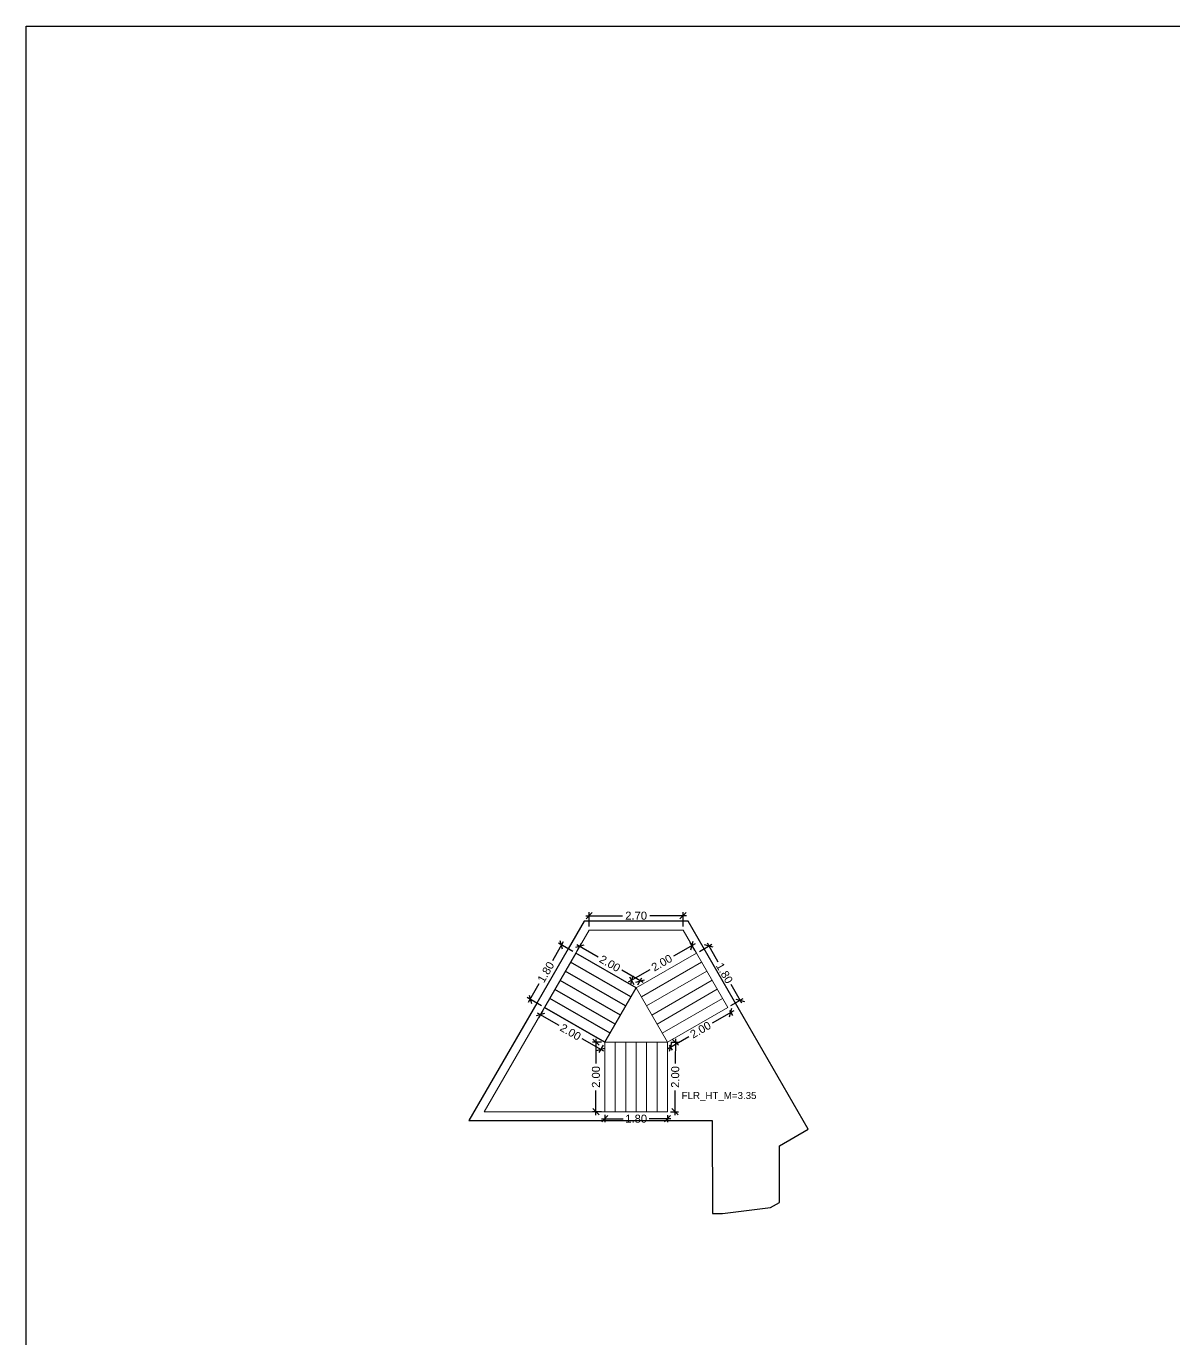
# Model space of a CAD drawing. Header units: metres. Extents: x 256329 to 886268, y -249371 to 355.
# Drawn here: x 281905.09 to 281938.06, y -15.89 to 21.83 of the extents above; entities that cross this region are included whole.
import ezdxf

# ---------------------------------------------------------------- set-up
doc = ezdxf.new("R2010")
doc.units = ezdxf.units.M
doc.header["$MEASUREMENT"] = 0
doc.header["$PDMODE"] = 35
doc.linetypes.add('CONTINOUS', pattern=[0])
doc.layers.get('0').update_dxf_attribs({"lineweight": 18})
doc.layers.get('Defpoints').update_dxf_attribs({"lineweight": 20})
doc.layers.add('BLK_1_FLR_6_STAIR_4', color=7, linetype='Continuous', plot=False)
doc.layers.add('BLK_1_FLR_6_STAIR_4_FLIGHT_2', color=7, linetype='Continuous', plot=False)
for name, color, linetype, lineweight in [('BLK_1_FLR_6_STAIR_4_FLIGHT_1', 7, 'Continuous', 0), ('BLK_1_FLR_6_STAIR_4_FLIGHT_3', 7, 'Continuous', 0), ('BLK_1_FLR_6_STAIR_4_LANDING_1', 7, 'Continuous', 0), ('BLK_1_FLR_6_STAIR_4_LANDING_2', 7, 'Continuous', 0)]:
    doc.layers.add(name, color=color, linetype=linetype, lineweight=lineweight)
doc.layers.add('SPA COMMENT', color=7, linetype='Continuous', true_color=0xeb0505)
doc.styles.get("Standard").update_dxf_attribs({"font": 'arial.ttf'})
doc.dimstyles.new('METRIC DIM', dxfattribs={"dimtxt": 0.23, "dimasz": 0.18, "dimexe": 0.1, "dimexo": 0.1, "dimgap": 0.09, "dimtad": 0, "dimzin": 0, "dimdsep": 46, "dimtxsty": 'Standard', "dimblk": 'OBLIQUE', "dimcen": 0, "dimdle": 0.1, "dimclrd": 147, "dimclre": 147, "dimclrt": 7, "dimadec": 0, "dimazin": 0, "dimtfac": 1, "dimtofl": 0, "dimtmove": 0, "dimatfit": 2, "dimfxl": 0.125, "dimtolj": 1, "dimtzin": 0, "dimarcsym": 0})

# ---------------------------------------------------------------- blocks, each defined once
blk = doc.blocks.new('_Oblique')
at = {"color": 0, "linetype": 'ByBlock', "lineweight": -2}
blk.add_line((-0.5, -0.5), (0.5, 0.5), dxfattribs=at)
blk = doc.blocks.new('*D551')
at = {"layer": 'BLK_1_FLR_6_STAIR_4_FLIGHT_2', "color": 147, "lineweight": -2, "transparency": 16777216}
for p, q in [((281920.521433, -4.487031), (281920.211286, -5.026767)), ((281920.794029, -4.759006), (281920.384906, -4.523912)), ((281919.524978, -6.221123), (281919.835124, -5.681387)), ((281919.897219, -6.319689), (281919.488096, -6.084596))]:
    blk.add_line(p, q, dxfattribs=at)
at = {"layer": 'Defpoints', "color": 0, "linetype": 'CONTINOUS', "transparency": 16777216}
for p in [(281920.880734, -4.808828, 0.042641), (281919.5748, -6.134418), (281919.983924, -6.369512, 0.042641)]:
    blk.add_point(p, dxfattribs=at)
at = {"layer": 'BLK_1_FLR_6_STAIR_4_FLIGHT_2', "color": 147, "linetype": 'CONTINOUS', "lineweight": -2, "transparency": 16777216, "xscale": 0.18, "yscale": 0.18, "zscale": 0.18}
for p, rotation in [((281920.47161, -4.573735), 60.117187), ((281919.5748, -6.134418), 240.1171869999999)]:
    blk.add_blockref('_Oblique', p, dxfattribs=dict(at, rotation=rotation))
at = {"layer": 'BLK_1_FLR_6_STAIR_4_FLIGHT_2', "color": 7, "linetype": 'CONTINOUS', "transparency": 16777216, "insert": (281920.023205, -5.354077), "char_height": 0.23, "attachment_point": 5, "rotation": 60.1171874}
blk.add_mtext('\\A1;1.80', dxfattribs=at)
blk = doc.blocks.new('*D552')
at = {"layer": 'BLK_1_FLR_6_STAIR_4_LANDING_1', "color": 147, "lineweight": -2, "transparency": 16777216}
for p, q in [((281924.300139, -4.720914), (281924.173001, -4.499796)), ((281924.309539, -4.536642), (281923.693613, -4.890786)), ((281922.400997, -5.634012), (281923.016923, -5.279868)), ((281922.56498, -5.718592), (281922.437843, -5.497474))]:
    blk.add_line(p, q, dxfattribs=at)
at = {"layer": 'Defpoints', "color": 0, "linetype": 'CONTINOUS', "transparency": 16777216}
for p in [(281924.349985, -4.807605, 0.042641), (281922.487688, -5.584166), (281922.614826, -5.805284, 0.042641)]:
    blk.add_point(p, dxfattribs=at)
at = {"layer": 'BLK_1_FLR_6_STAIR_4_LANDING_1', "color": 147, "linetype": 'CONTINOUS', "lineweight": -2, "transparency": 16777216, "xscale": 0.18, "yscale": 0.18, "zscale": 0.18}
for p, rotation in [((281924.222847, -4.586488), 29.897956), ((281922.487688, -5.584166), 209.897956)]:
    blk.add_blockref('_Oblique', p, dxfattribs=dict(at, rotation=rotation))
at = {"layer": 'BLK_1_FLR_6_STAIR_4_LANDING_1', "color": 7, "linetype": 'CONTINOUS', "transparency": 16777216, "insert": (281923.355268, -5.085327), "char_height": 0.23, "attachment_point": 5, "rotation": 29.8979558}
blk.add_mtext('\\A1;2.00', dxfattribs=at)
blk = doc.blocks.new('*D553')
at = {"layer": 'BLK_1_FLR_6_STAIR_4_FLIGHT_2', "color": 147, "lineweight": -2, "transparency": 16777216}
for p, q in [((281920.930556, -4.722124), (281921.045895, -4.521405)), ((281920.909367, -4.558287), (281921.524722, -4.911886)), ((281922.816869, -5.654387), (281922.201515, -5.300789)), ((281922.664649, -5.718579), (281922.779987, -5.51786))]:
    blk.add_line(p, q, dxfattribs=at)
at = {"layer": 'Defpoints', "color": 0, "linetype": 'CONTINOUS', "transparency": 16777216}
for p in [(281920.880734, -4.808828, 0.042641), (281920.996072, -4.608109), (281922.614826, -5.805284, 0.042641)]:
    blk.add_point(p, dxfattribs=at)
at = {"layer": 'BLK_1_FLR_6_STAIR_4_FLIGHT_2', "color": 147, "linetype": 'CONTINOUS', "lineweight": -2, "transparency": 16777216, "xscale": 0.18, "yscale": 0.18, "zscale": 0.18}
for p, rotation in [((281920.996072, -4.608109), 150.117187), ((281922.730164, -5.604565), 330.117187)]:
    blk.add_blockref('_Oblique', p, dxfattribs=dict(at, rotation=rotation))
at = {"layer": 'BLK_1_FLR_6_STAIR_4_FLIGHT_2', "color": 7, "linetype": 'CONTINOUS', "transparency": 16777216, "insert": (281921.863118, -5.106337), "char_height": 0.23, "attachment_point": 5, "rotation": 330.1171874}
blk.add_mtext('\\A1;2.00', dxfattribs=at)
blk = doc.blocks.new('*D554')
at = {"layer": 'BLK_1_FLR_6_STAIR_4_FLIGHT_3', "color": 147, "lineweight": -2, "transparency": 16777216}
for p, q in [((281923.618015, -7.366415), (281923.845295, -7.367432)), ((281923.745743, -7.266985), (281923.742566, -7.976801)), ((281923.735894, -9.467182), (281923.739072, -8.757366)), ((281923.609062, -9.366614), (281923.836341, -9.367631))]:
    blk.add_line(p, q, dxfattribs=at)
at = {"layer": 'Defpoints', "color": 0, "linetype": 'CONTINOUS', "transparency": 16777216}
for p in [(281923.518016, -7.365967, 0.042641), (281923.509063, -9.366166, 0.042641), (281923.736342, -9.367183)]:
    blk.add_point(p, dxfattribs=at)
at = {"layer": 'BLK_1_FLR_6_STAIR_4_FLIGHT_3', "color": 147, "linetype": 'CONTINOUS', "lineweight": -2, "transparency": 16777216, "xscale": 0.18, "yscale": 0.18, "zscale": 0.18}
for p, rotation in [((281923.745296, -7.366984), 89.743523), ((281923.736342, -9.367183), 269.743523)]:
    blk.add_blockref('_Oblique', p, dxfattribs=dict(at, rotation=rotation))
at = {"layer": 'BLK_1_FLR_6_STAIR_4_FLIGHT_3', "color": 7, "linetype": 'CONTINOUS', "transparency": 16777216, "insert": (281923.740819, -8.367084), "char_height": 0.23, "attachment_point": 5, "rotation": 89.7435229}
blk.add_mtext('\\A1;2.00', dxfattribs=at)
blk = doc.blocks.new('*D555')
at = {"layer": 'BLK_1_FLR_6_STAIR_4_FLIGHT_1', "color": 147, "lineweight": -2, "transparency": 16777216}
for p, q in [((281925.419948, -6.461579), (281924.805534, -6.816157)), ((281925.299674, -6.453233), (281925.383319, -6.598175)), ((281923.51505, -7.560892), (281924.129464, -7.206315)), ((281923.568, -7.452579), (281923.651645, -7.597521))]:
    blk.add_line(p, q, dxfattribs=at)
at = {"layer": 'Defpoints', "color": 0, "linetype": 'CONTINOUS', "transparency": 16777216}
for p in [(281925.24969, -6.366621, 0.042641), (281925.333336, -6.511563), (281923.518016, -7.365967, 0.042641)]:
    blk.add_point(p, dxfattribs=at)
at = {"layer": 'BLK_1_FLR_6_STAIR_4_FLIGHT_1', "color": 147, "linetype": 'CONTINOUS', "lineweight": -2, "transparency": 16777216, "xscale": 0.18, "yscale": 0.18, "zscale": 0.18}
for p, rotation in [((281925.333336, -6.511563), 29.98915999999999), ((281923.601662, -7.510909), 209.98916)]:
    blk.add_blockref('_Oblique', p, dxfattribs=dict(at, rotation=rotation))
at = {"layer": 'BLK_1_FLR_6_STAIR_4_FLIGHT_1', "color": 7, "linetype": 'CONTINOUS', "transparency": 16777216, "insert": (281924.467499, -7.011236), "char_height": 0.23, "attachment_point": 5, "rotation": 29.9891596}
blk.add_mtext('\\A1;2.00', dxfattribs=at)
blk = doc.blocks.new('*D556')
at = {"layer": 'BLK_1_FLR_6_STAIR_4_LANDING_2', "color": 147, "lineweight": -2, "transparency": 16777216}
for p, q in [((281919.777625, -6.527815), (281920.392979, -6.881413)), ((281919.934101, -6.456216), (281919.814506, -6.664342)), ((281921.685126, -7.623915), (281921.069772, -7.270316)), ((281921.668193, -7.452671), (281921.548599, -7.660797))]:
    blk.add_line(p, q, dxfattribs=at)
at = {"layer": 'Defpoints', "color": 0, "linetype": 'CONTINOUS', "transparency": 16777216}
for p in [(281919.983924, -6.369512, 0.042641), (281919.864329, -6.577637), (281921.718016, -7.365967, 0.042641)]:
    blk.add_point(p, dxfattribs=at)
at = {"layer": 'BLK_1_FLR_6_STAIR_4_LANDING_2', "color": 147, "linetype": 'CONTINOUS', "lineweight": -2, "transparency": 16777216, "xscale": 0.18, "yscale": 0.18, "zscale": 0.18}
for p, rotation in [((281919.864329, -6.577637), 150.117187), ((281921.598422, -7.574093), 330.117187)]:
    blk.add_blockref('_Oblique', p, dxfattribs=dict(at, rotation=rotation))
at = {"layer": 'BLK_1_FLR_6_STAIR_4_LANDING_2', "color": 7, "linetype": 'CONTINOUS', "transparency": 16777216, "insert": (281920.731375, -7.075865), "char_height": 0.23, "attachment_point": 5, "rotation": 330.1171874}
blk.add_mtext('\\A1;2.00', dxfattribs=at)
blk = doc.blocks.new('*D557')
at = {"layer": 'BLK_1_FLR_6_STAIR_4_LANDING_2', "color": 147, "lineweight": -2, "transparency": 16777216}
for p, q in [((281921.618016, -7.365967), (281921.362366, -7.365967)), ((281921.462366, -7.265967), (281921.462366, -7.97568)), ((281921.462366, -9.465967), (281921.462366, -8.756253)), ((281921.618016, -9.365967), (281921.362366, -9.365967))]:
    blk.add_line(p, q, dxfattribs=at)
at = {"layer": 'Defpoints', "color": 0, "linetype": 'CONTINOUS', "transparency": 16777216}
for p in [(281921.718016, -7.365967, 0.042641), (281921.462366, -9.365967), (281921.718016, -9.365967, 0.042641)]:
    blk.add_point(p, dxfattribs=at)
at = {"layer": 'BLK_1_FLR_6_STAIR_4_LANDING_2', "color": 147, "linetype": 'CONTINOUS', "lineweight": -2, "transparency": 16777216, "xscale": 0.18, "yscale": 0.18, "zscale": 0.18}
for p, rotation in [((281921.462366, -7.365967), 90), ((281921.462366, -9.365967), 270)]:
    blk.add_blockref('_Oblique', p, dxfattribs=dict(at, rotation=rotation))
at = {"layer": 'BLK_1_FLR_6_STAIR_4_LANDING_2', "color": 7, "linetype": 'CONTINOUS', "transparency": 16777216, "insert": (281921.462366, -8.365967), "char_height": 0.23, "attachment_point": 5, "rotation": 90}
blk.add_mtext('\\A1;2.00', dxfattribs=at)
blk = doc.blocks.new('*D558')
at = {"layer": 'BLK_1_FLR_6_STAIR_4_FLIGHT_1', "color": 147, "lineweight": -2, "transparency": 16777216}
for p, q in [((281924.655931, -4.515587), (281924.967079, -5.054747)), ((281924.436597, -4.757622), (281924.792526, -4.552216)), ((281925.655603, -6.247827), (281925.344455, -5.708668)), ((281925.336302, -6.316638), (281925.692231, -6.111232))]:
    blk.add_line(p, q, dxfattribs=at)
at = {"layer": 'Defpoints', "color": 0, "linetype": 'CONTINOUS', "transparency": 16777216}
for p in [(281924.349985, -4.807605, 0.042641), (281925.24969, -6.366621, 0.042641), (281925.605619, -6.161215)]:
    blk.add_point(p, dxfattribs=at)
at = {"layer": 'BLK_1_FLR_6_STAIR_4_FLIGHT_1', "color": 147, "linetype": 'CONTINOUS', "lineweight": -2, "transparency": 16777216, "xscale": 0.18, "yscale": 0.18, "zscale": 0.18}
for p, rotation in [((281924.705914, -4.602199), 119.98916), ((281925.605619, -6.161215), 299.98916)]:
    blk.add_blockref('_Oblique', p, dxfattribs=dict(at, rotation=rotation))
at = {"layer": 'BLK_1_FLR_6_STAIR_4_FLIGHT_1', "color": 7, "linetype": 'CONTINOUS', "transparency": 16777216, "insert": (281925.155767, -5.381707), "char_height": 0.23, "attachment_point": 5, "rotation": 299.9891596}
blk.add_mtext('\\A1;1.80', dxfattribs=at)
blk = doc.blocks.new('*D559')
at = {"layer": 'BLK_1_FLR_6_STAIR_4_FLIGHT_3', "color": 147, "lineweight": -2, "transparency": 16777216}
for p, q in [((281921.618016, -9.567315), (281922.240516, -9.567315)), ((281921.718016, -9.452168), (281921.718016, -9.667315)), ((281923.618016, -9.567315), (281922.995516, -9.567315)), ((281923.518016, -9.465967), (281923.518016, -9.667315))]:
    blk.add_line(p, q, dxfattribs=at)
at = {"layer": 'Defpoints', "color": 0, "linetype": 'CONTINOUS', "transparency": 16777216}
for p in [(281921.718016, -9.352168, 0.042641), (281923.518016, -9.365967, 0.042641), (281921.718016, -9.567315)]:
    blk.add_point(p, dxfattribs=at)
at = {"layer": 'BLK_1_FLR_6_STAIR_4_FLIGHT_3', "color": 147, "linetype": 'CONTINOUS', "lineweight": -2, "transparency": 16777216, "xscale": 0.18, "yscale": 0.18, "zscale": 0.18, "rotation": 180}
blk.add_blockref('_Oblique', (281921.718016, -9.567315), dxfattribs=at)
at = {"layer": 'BLK_1_FLR_6_STAIR_4_FLIGHT_3', "color": 147, "linetype": 'CONTINOUS', "lineweight": -2, "transparency": 16777216, "xscale": 0.18, "yscale": 0.18, "zscale": 0.18}
blk.add_blockref('_Oblique', (281923.518016, -9.567315), dxfattribs=at)
at = {"layer": 'BLK_1_FLR_6_STAIR_4_FLIGHT_3', "color": 7, "linetype": 'CONTINOUS', "transparency": 16777216, "insert": (281922.618016, -9.567315), "char_height": 0.23, "attachment_point": 5}
blk.add_mtext('\\A1;1.80', dxfattribs=at)
blk = doc.blocks.new('*D560')
at = {"layer": 'BLK_1_FLR_6_STAIR_4_LANDING_1', "color": 147, "lineweight": -2, "transparency": 16777216}
for p, q in [((281921.167727, -3.73122), (281922.22691, -3.73122)), ((281921.267727, -4.045054), (281921.267727, -3.63122)), ((281924.066667, -3.73122), (281923.007483, -3.73122)), ((281923.966667, -4.044391), (281923.966667, -3.63122))]:
    blk.add_line(p, q, dxfattribs=at)
at = {"layer": 'Defpoints', "color": 0, "linetype": 'CONTINOUS', "transparency": 16777216}
for p in [(281921.267727, -3.73122), (281921.267727, -4.145054, 0.042641), (281923.966667, -4.144391, 0.042641)]:
    blk.add_point(p, dxfattribs=at)
at = {"layer": 'BLK_1_FLR_6_STAIR_4_LANDING_1', "color": 147, "linetype": 'CONTINOUS', "lineweight": -2, "transparency": 16777216, "xscale": 0.18, "yscale": 0.18, "zscale": 0.18, "rotation": 180}
blk.add_blockref('_Oblique', (281921.267727, -3.73122), dxfattribs=at)
at = {"layer": 'BLK_1_FLR_6_STAIR_4_LANDING_1', "color": 147, "linetype": 'CONTINOUS', "lineweight": -2, "transparency": 16777216, "xscale": 0.18, "yscale": 0.18, "zscale": 0.18}
blk.add_blockref('_Oblique', (281923.966667, -3.73122), dxfattribs=at)
at = {"layer": 'BLK_1_FLR_6_STAIR_4_LANDING_1', "color": 7, "linetype": 'CONTINOUS', "transparency": 16777216, "insert": (281922.617197, -3.73122), "char_height": 0.23, "attachment_point": 5}
blk.add_mtext('\\A1;2.70', dxfattribs=at)

msp = doc.modelspace()

# ---------------------------------------------------------------- linework, layer by layer
at = {"layer": 'BLK_1_FLR_6_STAIR_4', "color": 7, "linetype": 'CONTINOUS'}
msp.add_lwpolyline([(281924.112862, -3.891036), (281921.122168, -3.891771), (281920.661491, -4.681927), (281919.764422, -6.243062), (281917.813612, -9.620949), (281924.806014, -9.617922), (281924.806683, -12.294514), (281925.095976, -12.294442), (281926.481158, -12.116877), (281926.734491, -11.970666), (281926.734178, -10.347725), (281927.565144, -9.867514)], close=True, dxfattribs=at)
at = {"layer": 'BLK_1_FLR_6_STAIR_4_FLIGHT_1', "color": 3, "linetype": 'CONTINOUS'}
for p, q in [((281922.614826, -5.805284), (281924.349985, -4.807605)), ((281922.768262, -6.066787), (281924.499936, -5.067441)), ((281922.918213, -6.326623), (281924.649887, -5.327277)), ((281923.068164, -6.586459), (281924.799837, -5.587113)), ((281923.218115, -6.846295), (281924.949788, -5.846949)), ((281923.368065, -7.106131), (281925.099739, -6.106785)), ((281923.518016, -7.365967), (281925.24969, -6.366621))]:
    msp.add_line(p, q, dxfattribs=at)
at = {"layer": 'BLK_1_FLR_6_STAIR_4_FLIGHT_1', "ltscale": 0.05}
msp.add_lwpolyline([(281922.614826, -5.805284), (281923.518016, -7.365967), (281925.24969, -6.366621), (281924.349985, -4.807605), (281922.614826, -5.805284)], dxfattribs=at)
at = {"layer": 'BLK_1_FLR_6_STAIR_4_FLIGHT_2', "color": 3, "linetype": 'CONTINOUS'}
for p, q in [((281922.614826, -5.805284), (281920.880734, -4.808828)), ((281922.465358, -6.065397), (281920.731265, -5.068942)), ((281922.166421, -6.585625), (281920.432329, -5.58917)), ((281922.315889, -6.325511), (281920.581797, -5.329056)), ((281922.016953, -6.845739), (281920.28286, -5.849284)), ((281921.718016, -7.365967), (281919.983924, -6.369512)), ((281921.867485, -7.105853), (281920.133392, -6.109398))]:
    msp.add_line(p, q, dxfattribs=at)
at = {"layer": 'BLK_1_FLR_6_STAIR_4_FLIGHT_2', "color": 7, "linetype": 'CONTINOUS'}
msp.add_lwpolyline([(281920.880734, -4.808828), (281919.983924, -6.369512), (281921.718016, -7.365967), (281922.614826, -5.805284), (281920.880734, -4.808828)], dxfattribs=at)
at = {"layer": 'BLK_1_FLR_6_STAIR_4_FLIGHT_3', "color": 3, "linetype": 'CONTINOUS'}
for p, q in [((281921.718016, -7.365967), (281921.718016, -9.365967)), ((281922.018016, -7.365967), (281922.018016, -9.365967)), ((281922.318016, -7.365967), (281922.318016, -9.365967)), ((281922.618016, -7.365967), (281922.618016, -9.365967)), ((281922.918016, -7.365967), (281922.918016, -9.365967)), ((281923.218016, -7.365967), (281923.218016, -9.365967)), ((281923.518016, -7.365967), (281923.518016, -9.365967))]:
    msp.add_line(p, q, dxfattribs=at)
at = {"layer": 'BLK_1_FLR_6_STAIR_4_FLIGHT_3', "color": 7, "linetype": 'CONTINOUS'}
msp.add_lwpolyline([(281923.518016, -7.365967), (281921.718016, -7.365967), (281921.718016, -9.365967), (281923.518016, -9.365967)], close=True, dxfattribs=at)
at = {"layer": 'BLK_1_FLR_6_STAIR_4_LANDING_1', "color": 7, "linetype": 'CONTINOUS'}
msp.add_lwpolyline([(281923.966667, -4.144391), (281921.267727, -4.145054), (281920.880734, -4.808828), (281922.614826, -5.805284), (281924.349985, -4.807605), (281923.966667, -4.144391)], dxfattribs=at)
at = {"layer": 'BLK_1_FLR_6_STAIR_4_LANDING_2', "ltscale": 0.05}
msp.add_lwpolyline([(281921.718016, -7.365967), (281919.983924, -6.369512), (281918.252981, -9.36669), (281921.718016, -9.36669), (281921.718016, -7.365967)], dxfattribs=at)
at = {"layer": 'SPA COMMENT'}
msp.add_lwpolyline([(282019.533834, -923.457838), (281905.092794, -923.457838), (281905.092794, 21.834427), (282019.533834, 21.834427)], close=True, dxfattribs=at)

# ---------------------------------------------------------------- texts
at = {"layer": 'BLK_1_FLR_6_STAIR_4', "color": 7, "linetype": 'CONTINOUS', "insert": (281926.075259, -8.800273, -0.042641), "char_height": 0.2, "attachment_point": 3}
msp.add_mtext_dynamic_manual_height_columns('FLR_HT_M=3.35', width=2.272281, gutter_width=0.405, heights=[0.300679], dxfattribs=at)

# ---------------------------------------------------------------- dimensions: what is measured, and where the dimension line sits
at = {"layer": 'BLK_1_FLR_6_STAIR_4_FLIGHT_1', "color": 1, "linetype": 'CONTINOUS'}
dim = msp.add_aligned_dim(p1=(281924.349985, -4.807605), p2=(281925.24969, -6.366621), distance=0.410947, dimstyle='METRIC DIM', override={"dimfxl": 0.18}, dxfattribs=at)
dim.commit()
dim.dimension.update_dxf_attribs({"geometry": '*D558', "text_midpoint": (281925.155767, -5.381707, -0.042641)})
at = {"layer": 'BLK_1_FLR_6_STAIR_4_FLIGHT_1', "color": 2, "linetype": 'CONTINOUS'}
dim = msp.add_aligned_dim(p1=(281923.518016, -7.365967), p2=(281925.24969, -6.366621), distance=-0.167346, dimstyle='METRIC DIM', override={"dimfxl": 0.18}, dxfattribs=at)
dim.commit()
dim.dimension.update_dxf_attribs({"geometry": '*D555', "text_midpoint": (281924.467499, -7.011236, -0.042641)})
at = {"layer": 'BLK_1_FLR_6_STAIR_4_FLIGHT_2', "color": 1, "linetype": 'CONTINOUS'}
dim = msp.add_aligned_dim(p1=(281920.880734, -4.808828), p2=(281919.983924, -6.369512), distance=-0.47186, dimstyle='METRIC DIM', override={"dimfxl": 0.18}, dxfattribs=at)
dim.commit()
dim.dimension.update_dxf_attribs({"geometry": '*D551', "text_midpoint": (281920.023205, -5.354077, -0.042641)})
at = {"layer": 'BLK_1_FLR_6_STAIR_4_FLIGHT_2', "color": 2, "linetype": 'CONTINOUS'}
dim = msp.add_aligned_dim(p1=(281922.614826, -5.805284), p2=(281920.880734, -4.808828), distance=-0.231497, dimstyle='METRIC DIM', override={"dimfxl": 0.18}, dxfattribs=at)
dim.commit()
dim.dimension.update_dxf_attribs({"geometry": '*D553', "text_midpoint": (281921.863118, -5.106337, -0.042641)})
at = {"layer": 'BLK_1_FLR_6_STAIR_4_FLIGHT_3', "color": 2, "linetype": 'CONTINOUS'}
dim = msp.add_aligned_dim(p1=(281923.518016, -7.365967), p2=(281923.509063, -9.366166), distance=0.227281, dimstyle='METRIC DIM', override={"dimfxl": 0.18}, dxfattribs=at)
dim.commit()
dim.dimension.update_dxf_attribs({"geometry": '*D554', "text_midpoint": (281923.740819, -8.367084, -0.042641)})
at = {"layer": 'BLK_1_FLR_6_STAIR_4_FLIGHT_3', "color": 1, "linetype": 'CONTINOUS'}
dim = msp.add_linear_dim(base=(281921.718016, -9.567315, -0.042641), p1=(281923.518016, -9.365967), p2=(281921.718016, -9.352168), angle=180, dimstyle='METRIC DIM', override={"dimfxl": 0.18}, dxfattribs=at)
dim.commit()
dim.dimension.update_dxf_attribs({"geometry": '*D559', "text_midpoint": (281922.618016, -9.567315, -0.042641)})
at = {"layer": 'BLK_1_FLR_6_STAIR_4_LANDING_1', "color": 1, "linetype": 'CONTINOUS'}
dim = msp.add_linear_dim(base=(281921.267727, -3.73122, -0.042641), p1=(281923.966667, -4.144391), p2=(281921.267727, -4.145054), angle=180, dimstyle='METRIC DIM', override={"dimfxl": 0.18}, dxfattribs=at)
dim.commit()
dim.dimension.update_dxf_attribs({"geometry": '*D560', "text_midpoint": (281922.617197, -3.73122, -0.042641)})
at = {"layer": 'BLK_1_FLR_6_STAIR_4_LANDING_1', "color": 2, "linetype": 'CONTINOUS'}
dim = msp.add_aligned_dim(p1=(281924.349985, -4.807605), p2=(281922.614826, -5.805284), distance=-0.255063, dimstyle='METRIC DIM', override={"dimfxl": 0.18}, dxfattribs=at)
dim.commit()
dim.dimension.update_dxf_attribs({"geometry": '*D552', "text_midpoint": (281923.355268, -5.085327, -0.042641)})
at = {"layer": 'BLK_1_FLR_6_STAIR_4_LANDING_2', "color": 1, "linetype": 'CONTINOUS'}
dim = msp.add_aligned_dim(p1=(281921.718016, -7.365967), p2=(281919.983924, -6.369512), distance=0.24004, dimstyle='METRIC DIM', override={"dimfxl": 0.18}, dxfattribs=at)
dim.commit()
dim.dimension.update_dxf_attribs({"geometry": '*D556', "text_midpoint": (281920.731375, -7.075865, -0.042641)})
at = {"layer": 'BLK_1_FLR_6_STAIR_4_LANDING_2', "color": 2, "linetype": 'CONTINOUS'}
dim = msp.add_aligned_dim(p1=(281921.718016, -7.365967), p2=(281921.718016, -9.365967), distance=-0.25565, dimstyle='METRIC DIM', override={"dimfxl": 0.18}, dxfattribs=at)
dim.commit()
dim.dimension.update_dxf_attribs({"geometry": '*D557', "text_midpoint": (281921.462366, -8.365967, -0.042641)})

doc.saveas('drawing.dxf')
